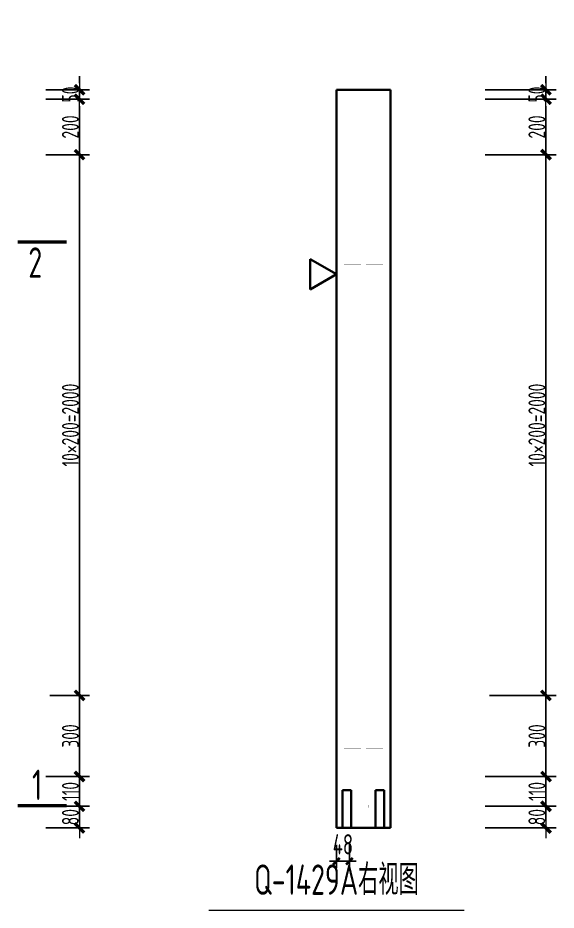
# Model space of a CAD drawing. Extents: x -85320 to 1679916, y -1321939 to 627.
# Drawn here: x 1060402 to 1068364, y -850012 to -836812 of the extents above; entities that cross this region are included whole.
import ezdxf
from ezdxf.enums import TextEntityAlignment as Align

# ---------------------------------------------------------------- set-up
doc = ezdxf.new("R2010")
doc.units = 0
doc.header["$LTSCALE"] = 1000
for name, color, linetype in [('图名', 85, 'Continuous'), ('手孔标注', 3, 'Continuous'), ('砼墙', 3, 'Continuous')]:
    doc.layers.add(name, color=color, linetype=linetype)
for name, color, linetype, lineweight in [('预制墙图名', 7, 'Continuous', 18), ('预制墙墙身水平筋', 130, 'Continuous', 18), ('预制墙墙身纵向受力筋', 1, 'Continuous', 18), ('预制墙详图标注', 3, 'Continuous', 18), ('预制墙详图轮廓', 3, 'Continuous', 35)]:
    doc.layers.add(name, color=color, linetype=linetype, lineweight=lineweight)
doc.styles.add('TSSD_Dimension', font='tssdeng.shx', dxfattribs={"width": 0.7, "bigfont": 'hztxt.shx'})
doc.styles.add('样式 1', font='yjkeng.shx', dxfattribs={"width": 0.7, "bigfont": 'yjkchn.shx'})
doc.styles.add('样式 2', font='yjkeng.shx', dxfattribs={"width": 0.7, "bigfont": 'yjkchn.shx'})
doc.dimstyles.new('标注', dxfattribs={"dimtxt": 300, "dimasz": 100, "dimexe": 100, "dimexo": 250, "dimgap": 100, "dimtad": 1, "dimdec": 0, "dimlfac": 0.25, "dimzin": 0, "dimdsep": 46, "dimtxsty": 'TSSD_Dimension', "dimblk": 'ARCHTICK', "dimcen": 0, "dimdle": 100, "dimclrt": 7, "dimadec": 0, "dimazin": 0, "dimtfac": 1, "dimtdec": 0, "dimtix": 1, "dimtmove": 2, "dimatfit": 3, "dimfxl": 1, "dimtolj": 1, "dimtzin": 0, "dimarcsym": 0})
doc.dimstyles.new('盈建科结构', dxfattribs={"dimscale": 100, "dimtxt": 2.5, "dimasz": 1, "dimexe": 1.5, "dimexo": 0.625, "dimgap": 0.1, "dimtad": 1, "dimdec": 0, "dimrnd": 1, "dimzin": 0, "dimdsep": 46, "dimtxsty": '样式 1', "dimblk": '_yjkbk', "dimblk1": 'ARCHTICK', "dimblk2": 'ARCHTICK', "dimcen": 0.09, "dimadec": 0, "dimazin": 0, "dimtfac": 1, "dimtdec": 4, "dimtix": 1, "dimtmove": 2, "dimatfit": 3, "dimfxl": 1, "dimtolj": 1, "dimtzin": 0, "dimarcsym": 0})

# ---------------------------------------------------------------- blocks, each defined once
blk = doc.blocks.new('_yjkbk')
blk.add_line((-1, 0), (1.5, 0))
blk.add_lwpolyline([(-0.7, -0.7, 0.5, 0.5, 0), (0.7, 0.7, 0.5, 0.5, 0)], format="xyseb")
blk = doc.blocks.new('*D310')
at = {"layer": 'Defpoints', "color": 0, "transparency": 16777216}
for p in [(1060814, -848476), (1061314, -848476), (1060814, -848796)]:
    blk.add_point(p, dxfattribs=at)
at = {"layer": '预制墙详图标注', "color": 0, "lineweight": -2, "transparency": 16777216}
for p, q in [((1060814, -848476), (1061464, -848476)), ((1061314, -848696), (1061314, -848576)), ((1060814, -848796), (1061464, -848796))]:
    blk.add_line(p, q, dxfattribs=at)
at = {"layer": '预制墙详图标注', "color": 0, "lineweight": -2, "transparency": 16777216, "xscale": 100, "yscale": 100, "zscale": 100}
for p, rotation in [((1061314, -848476), 90), ((1061314, -848796), 270)]:
    blk.add_blockref('_yjkbk', p, dxfattribs=dict(at, rotation=rotation))
at = {"layer": '预制墙详图标注', "color": 0, "transparency": 16777216, "insert": (1061304, -848636), "char_height": 250, "attachment_point": 8, "rotation": 90, "style": '样式 1'}
blk.add_mtext('\\A1;80', dxfattribs=at)
blk = doc.blocks.new('_ArchTick')
at = {"color": 0, "linetype": 'ByBlock', "const_width": 0.4}
blk.add_lwpolyline([(-0.5, -0.5), (0.5, 0.5)], dxfattribs=at)
blk = doc.blocks.new('*D311')
at = {"layer": 'Defpoints', "color": 0, "transparency": 16777216}
for p in [(1060814, -848036), (1061314, -848036), (1060814, -848476)]:
    blk.add_point(p, dxfattribs=at)
at = {"layer": '预制墙详图标注', "color": 0, "lineweight": -2, "transparency": 16777216}
for p, q in [((1060814, -848036), (1061464, -848036)), ((1061314, -848376), (1061314, -848136)), ((1060814, -848476), (1061464, -848476))]:
    blk.add_line(p, q, dxfattribs=at)
at = {"layer": '预制墙详图标注', "color": 0, "lineweight": -2, "transparency": 16777216, "xscale": 100, "yscale": 100, "zscale": 100}
for p, rotation in [((1061314, -848036), 90), ((1061314, -848476), 270)]:
    blk.add_blockref('_yjkbk', p, dxfattribs=dict(at, rotation=rotation))
at = {"layer": '预制墙详图标注', "color": 0, "transparency": 16777216, "insert": (1061304, -848256), "char_height": 250, "attachment_point": 8, "rotation": 90, "style": '样式 1'}
blk.add_mtext('\\A1;110', dxfattribs=at)
blk = doc.blocks.new('*D312')
at = {"layer": 'Defpoints', "color": 0, "transparency": 16777216}
for p in [(1060814, -846836), (1061314, -846836), (1060814, -848036)]:
    blk.add_point(p, dxfattribs=at)
at = {"layer": '预制墙详图标注', "color": 0, "lineweight": -2, "transparency": 16777216}
for p, q in [((1060877, -846836), (1061464, -846836)), ((1061314, -847936), (1061314, -846936)), ((1060877, -848036), (1061464, -848036))]:
    blk.add_line(p, q, dxfattribs=at)
at = {"layer": '预制墙详图标注', "color": 0, "lineweight": -2, "transparency": 16777216, "xscale": 100, "yscale": 100, "zscale": 100}
for p, rotation in [((1061314, -846836), 90), ((1061314, -848036), 270)]:
    blk.add_blockref('_yjkbk', p, dxfattribs=dict(at, rotation=rotation))
at = {"layer": '预制墙详图标注', "color": 0, "transparency": 16777216, "insert": (1061304, -847436), "char_height": 250, "attachment_point": 8, "rotation": 90, "style": '样式 1'}
blk.add_mtext('\\A1;300', dxfattribs=at)
blk = doc.blocks.new('*D339')
at = {"layer": 'Defpoints', "color": 0, "transparency": 16777216}
for p in [(1067314, -848476), (1068214, -848476), (1067314, -848796)]:
    blk.add_point(p, dxfattribs=at)
at = {"layer": '预制墙详图标注', "color": 0, "lineweight": -2, "transparency": 16777216}
for p, q in [((1067314, -848476), (1068364, -848476)), ((1068214, -848696), (1068214, -848576)), ((1067314, -848796), (1068364, -848796))]:
    blk.add_line(p, q, dxfattribs=at)
at = {"layer": '预制墙详图标注', "color": 0, "lineweight": -2, "transparency": 16777216, "xscale": 100, "yscale": 100, "zscale": 100}
for p, rotation in [((1068214, -848476), 90), ((1068214, -848796), 270)]:
    blk.add_blockref('_yjkbk', p, dxfattribs=dict(at, rotation=rotation))
at = {"layer": '预制墙详图标注', "color": 0, "transparency": 16777216, "insert": (1068204, -848636), "char_height": 250, "attachment_point": 8, "rotation": 90, "style": '样式 1'}
blk.add_mtext('\\A1;80', dxfattribs=at)
blk = doc.blocks.new('*D340')
at = {"layer": 'Defpoints', "color": 0, "transparency": 16777216}
for p in [(1067314, -848036), (1068214, -848036), (1067314, -848476)]:
    blk.add_point(p, dxfattribs=at)
at = {"layer": '预制墙详图标注', "color": 0, "lineweight": -2, "transparency": 16777216}
for p, q in [((1067314, -848036), (1068364, -848036)), ((1068214, -848376), (1068214, -848136)), ((1067314, -848476), (1068364, -848476))]:
    blk.add_line(p, q, dxfattribs=at)
at = {"layer": '预制墙详图标注', "color": 0, "lineweight": -2, "transparency": 16777216, "xscale": 100, "yscale": 100, "zscale": 100}
for p, rotation in [((1068214, -848036), 90), ((1068214, -848476), 270)]:
    blk.add_blockref('_yjkbk', p, dxfattribs=dict(at, rotation=rotation))
at = {"layer": '预制墙详图标注', "color": 0, "transparency": 16777216, "insert": (1068204, -848256), "char_height": 250, "attachment_point": 8, "rotation": 90, "style": '样式 1'}
blk.add_mtext('\\A1;110', dxfattribs=at)
blk = doc.blocks.new('*D341')
at = {"layer": 'Defpoints', "color": 0, "transparency": 16777216}
for p in [(1067314, -846836), (1068214, -846836), (1067314, -848036)]:
    blk.add_point(p, dxfattribs=at)
at = {"layer": '预制墙详图标注', "color": 0, "lineweight": -2, "transparency": 16777216}
for p, q in [((1067377, -846836), (1068364, -846836)), ((1068214, -847936), (1068214, -846936)), ((1067377, -848036), (1068364, -848036))]:
    blk.add_line(p, q, dxfattribs=at)
at = {"layer": '预制墙详图标注', "color": 0, "lineweight": -2, "transparency": 16777216, "xscale": 100, "yscale": 100, "zscale": 100}
for p, rotation in [((1068214, -846836), 90), ((1068214, -848036), 270)]:
    blk.add_blockref('_yjkbk', p, dxfattribs=dict(at, rotation=rotation))
at = {"layer": '预制墙详图标注', "color": 0, "transparency": 16777216, "insert": (1068204, -847436), "char_height": 250, "attachment_point": 8, "rotation": 90, "style": '样式 1'}
blk.add_mtext('\\A1;300', dxfattribs=at)
blk = doc.blocks.new('*D2069')
at = {"layer": 'Defpoints', "color": 0, "transparency": 16777216}
for p in [(1065114, -848796), (1065306, -848796), (1065306, -849288)]:
    blk.add_point(p, dxfattribs=at)
at = {"layer": '手孔标注', "color": 0, "lineweight": -2, "transparency": 16777216}
for p, q in [((1065114, -849046), (1065114, -849388)), ((1065306, -849046), (1065306, -849388)), ((1065114, -849288), (1065014, -849288)), ((1065114, -849288), (1065306, -849288)), ((1065306, -849288), (1065406, -849288))]:
    blk.add_line(p, q, dxfattribs=at)
at = {"layer": '手孔标注', "color": 0, "lineweight": -2, "transparency": 16777216, "xscale": 100, "yscale": 100, "zscale": 100}
blk.add_blockref('_ArchTick', (1065114, -849288), dxfattribs=at)
at = {"layer": '手孔标注', "color": 0, "lineweight": -2, "transparency": 16777216, "xscale": 100, "yscale": 100, "zscale": 100, "rotation": 180}
blk.add_blockref('_ArchTick', (1065306, -849288), dxfattribs=at)
at = {"layer": '手孔标注', "color": 7, "lineweight": 0, "transparency": 16777216, "insert": (1065210, -849038), "char_height": 300, "attachment_point": 5, "style": 'TSSD_Dimension'}
blk.add_mtext('\\A1;48', dxfattribs=at)
blk = doc.blocks.new('*D2450')
at = {"layer": 'Defpoints', "color": 0, "transparency": 16777216}
for p in [(1067314, -838836), (1068214, -838836), (1067314, -846836)]:
    blk.add_point(p, dxfattribs=at)
at = {"layer": '预制墙详图标注', "color": 0, "lineweight": -2, "transparency": 16777216}
for p, q in [((1067377, -838836), (1068364, -838836)), ((1068214, -846736), (1068214, -838936)), ((1067377, -846836), (1068364, -846836))]:
    blk.add_line(p, q, dxfattribs=at)
at = {"layer": '预制墙详图标注', "color": 0, "lineweight": -2, "transparency": 16777216, "xscale": 100, "yscale": 100, "zscale": 100}
for p, rotation in [((1068214, -838836), 90), ((1068214, -846836), 270)]:
    blk.add_blockref('_yjkbk', p, dxfattribs=dict(at, rotation=rotation))
at = {"layer": '预制墙详图标注', "color": 0, "transparency": 16777216, "insert": (1068204, -842836), "char_height": 250, "attachment_point": 8, "rotation": 90, "style": '样式 1'}
blk.add_mtext('\\A1;10×200=2000', dxfattribs=at)
blk = doc.blocks.new('*D2451')
at = {"layer": 'Defpoints', "color": 0, "transparency": 16777216}
for p in [(1067314, -838016), (1068214, -838016), (1067314, -838836)]:
    blk.add_point(p, dxfattribs=at)
at = {"layer": '预制墙详图标注', "color": 0, "lineweight": -2, "transparency": 16777216}
for p, q in [((1067314, -838016), (1068364, -838016)), ((1068214, -838736), (1068214, -838116)), ((1067314, -838836), (1068364, -838836))]:
    blk.add_line(p, q, dxfattribs=at)
at = {"layer": '预制墙详图标注', "color": 0, "lineweight": -2, "transparency": 16777216, "xscale": 100, "yscale": 100, "zscale": 100}
for p, rotation in [((1068214, -838016), 90), ((1068214, -838836), 270)]:
    blk.add_blockref('_yjkbk', p, dxfattribs=dict(at, rotation=rotation))
at = {"layer": '预制墙详图标注', "color": 0, "transparency": 16777216, "insert": (1068204, -838426), "char_height": 250, "attachment_point": 8, "rotation": 90, "style": '样式 1'}
blk.add_mtext('\\A1;200', dxfattribs=at)
blk = doc.blocks.new('*D2452')
at = {"layer": 'Defpoints', "color": 0, "transparency": 16777216}
for p in [(1067314, -837876), (1068214, -837876), (1067314, -838016)]:
    blk.add_point(p, dxfattribs=at)
at = {"layer": '预制墙详图标注', "color": 0, "lineweight": -2, "transparency": 16777216}
for p, q in [((1068214, -837776), (1068214, -837676)), ((1067314, -837876), (1068364, -837876)), ((1068214, -838016), (1068214, -837876)), ((1067314, -838016), (1068364, -838016)), ((1068214, -838116), (1068214, -838216))]:
    blk.add_line(p, q, dxfattribs=at)
at = {"layer": '预制墙详图标注', "color": 0, "lineweight": -2, "transparency": 16777216, "xscale": 100, "yscale": 100, "zscale": 100}
for p, rotation in [((1068214, -837876), 270), ((1068214, -838016), 90)]:
    blk.add_blockref('_yjkbk', p, dxfattribs=dict(at, rotation=rotation))
at = {"layer": '预制墙详图标注', "color": 0, "transparency": 16777216, "insert": (1068204, -837946), "char_height": 250, "attachment_point": 8, "rotation": 90, "style": '样式 1'}
blk.add_mtext('\\A1;50', dxfattribs=at)
blk = doc.blocks.new('*D2462')
at = {"layer": 'Defpoints', "color": 0, "transparency": 16777216}
for p in [(1060814, -838836), (1061314, -838836), (1060814, -846836)]:
    blk.add_point(p, dxfattribs=at)
at = {"layer": '预制墙详图标注', "color": 0, "lineweight": -2, "transparency": 16777216}
for p, q in [((1060877, -838836), (1061464, -838836)), ((1061314, -846736), (1061314, -838936)), ((1060877, -846836), (1061464, -846836))]:
    blk.add_line(p, q, dxfattribs=at)
at = {"layer": '预制墙详图标注', "color": 0, "lineweight": -2, "transparency": 16777216, "xscale": 100, "yscale": 100, "zscale": 100}
for p, rotation in [((1061314, -838836), 90), ((1061314, -846836), 270)]:
    blk.add_blockref('_yjkbk', p, dxfattribs=dict(at, rotation=rotation))
at = {"layer": '预制墙详图标注', "color": 0, "transparency": 16777216, "insert": (1061304, -842836), "char_height": 250, "attachment_point": 8, "rotation": 90, "style": '样式 1'}
blk.add_mtext('\\A1;10×200=2000', dxfattribs=at)
blk = doc.blocks.new('*D2463')
at = {"layer": 'Defpoints', "color": 0, "transparency": 16777216}
for p in [(1060814, -838016), (1061314, -838016), (1060814, -838836)]:
    blk.add_point(p, dxfattribs=at)
at = {"layer": '预制墙详图标注', "color": 0, "lineweight": -2, "transparency": 16777216}
for p, q in [((1060814, -838016), (1061464, -838016)), ((1061314, -838736), (1061314, -838116)), ((1060814, -838836), (1061464, -838836))]:
    blk.add_line(p, q, dxfattribs=at)
at = {"layer": '预制墙详图标注', "color": 0, "lineweight": -2, "transparency": 16777216, "xscale": 100, "yscale": 100, "zscale": 100}
for p, rotation in [((1061314, -838016), 90), ((1061314, -838836), 270)]:
    blk.add_blockref('_yjkbk', p, dxfattribs=dict(at, rotation=rotation))
at = {"layer": '预制墙详图标注', "color": 0, "transparency": 16777216, "insert": (1061304, -838426), "char_height": 250, "attachment_point": 8, "rotation": 90, "style": '样式 1'}
blk.add_mtext('\\A1;200', dxfattribs=at)
blk = doc.blocks.new('*D2464')
at = {"layer": 'Defpoints', "color": 0, "transparency": 16777216}
for p in [(1060814, -837876), (1061314, -837876), (1060814, -838016)]:
    blk.add_point(p, dxfattribs=at)
at = {"layer": '预制墙详图标注', "color": 0, "lineweight": -2, "transparency": 16777216}
for p, q in [((1061314, -837776), (1061314, -837676)), ((1060814, -837876), (1061464, -837876)), ((1061314, -838016), (1061314, -837876)), ((1060814, -838016), (1061464, -838016)), ((1061314, -838116), (1061314, -838216))]:
    blk.add_line(p, q, dxfattribs=at)
at = {"layer": '预制墙详图标注', "color": 0, "lineweight": -2, "transparency": 16777216, "xscale": 100, "yscale": 100, "zscale": 100}
for p, rotation in [((1061314, -837876), 270), ((1061314, -838016), 90)]:
    blk.add_blockref('_yjkbk', p, dxfattribs=dict(at, rotation=rotation))
at = {"layer": '预制墙详图标注', "color": 0, "transparency": 16777216, "insert": (1061304, -837946), "char_height": 250, "attachment_point": 8, "rotation": 90, "style": '样式 1'}
blk.add_mtext('\\A1;50', dxfattribs=at)

msp = doc.modelspace()

# ---------------------------------------------------------------- linework, layer by layer
at = {"layer": '图名', "lineweight": 50}
for p, q in [((1060401.871, -840125.848), (1061121.871, -840125.848)), ((1060401.871, -848463.848), (1061121.871, -848463.848))]:
    msp.add_line(p, q, dxfattribs=at)
at = {"layer": '砼墙', "lineweight": 35}
for p, q in [((1065206.371, -848795.848), (1065206.371, -848235.848)), ((1065206.371, -848235.848), (1065334.371, -848235.848)), ((1065206.371, -848795.848), (1065206.371, -848235.848)), ((1065206.371, -848235.848), (1065334.371, -848235.848)), ((1065206.371, -848795.848), (1065206.371, -848235.848)), ((1065206.371, -848235.848), (1065334.371, -848235.848)), ((1065334.371, -848795.848), (1065334.371, -848235.848)), ((1065334.371, -848795.848), (1065334.371, -848235.848)), ((1065334.371, -848795.848), (1065334.371, -848235.848)), ((1065694.371, -848795.848), (1065694.371, -848235.848)), ((1065694.371, -848235.848), (1065822.371, -848235.848)), ((1065694.371, -848795.848), (1065694.371, -848235.848)), ((1065694.371, -848235.848), (1065822.371, -848235.848)), ((1065694.371, -848795.848), (1065694.371, -848235.848)), ((1065694.371, -848235.848), (1065822.371, -848235.848)), ((1065694.371, -848795.848), (1065694.371, -848235.848)), ((1065694.371, -848235.848), (1065822.371, -848235.848)), ((1065822.371, -848795.848), (1065822.371, -848235.848)), ((1065822.371, -848795.848), (1065822.371, -848235.848)), ((1065822.371, -848795.848), (1065822.371, -848235.848)), ((1065822.371, -848795.848), (1065822.371, -848235.848))]:
    msp.add_line(p, q, dxfattribs=at)
at = {"layer": '预制墙图名', "lineweight": 18}
msp.add_line((1063226.292, -850012.332), (1067002.449, -850012.332), dxfattribs=at)
at = {"layer": '预制墙墙身水平筋', "lineweight": 18, "const_width": 0.18}
for points in [[(1065476.087, -838035.848), (1065226.371, -838035.848), (1065226.371, -837995.848), (1065476.087, -837995.848), (1065476.087, -838035.848), (1065226.371, -838035.848), (1065226.371, -837995.848), (1065476.087, -837995.848)], [(1065552.654, -837995.848), (1065802.371, -837995.848), (1065802.371, -838035.848), (1065552.654, -838035.848), (1065552.654, -837995.848), (1065802.371, -837995.848), (1065802.371, -838035.848), (1065552.654, -838035.848)], [(1065476.087, -838855.848), (1065226.371, -838855.848), (1065226.371, -838815.848), (1065476.087, -838815.848), (1065476.087, -838855.848), (1065226.371, -838855.848), (1065226.371, -838815.848), (1065476.087, -838815.848)], [(1065552.654, -838815.848), (1065802.371, -838815.848), (1065802.371, -838855.848), (1065552.654, -838855.848), (1065552.654, -838815.848), (1065802.371, -838815.848), (1065802.371, -838855.848), (1065552.654, -838855.848)], [(1065476.087, -839655.848), (1065226.371, -839655.848), (1065226.371, -839615.848), (1065476.087, -839615.848), (1065476.087, -839655.848), (1065226.371, -839655.848), (1065226.371, -839615.848), (1065476.087, -839615.848)], [(1065552.654, -839615.848), (1065802.371, -839615.848), (1065802.371, -839655.848), (1065552.654, -839655.848), (1065552.654, -839615.848), (1065802.371, -839615.848), (1065802.371, -839655.848), (1065552.654, -839655.848)], [(1065476.087, -840455.848), (1065226.371, -840455.848), (1065226.371, -840415.848), (1065476.087, -840415.848), (1065476.087, -840455.848), (1065226.371, -840455.848), (1065226.371, -840415.848), (1065476.087, -840415.848)], [(1065552.654, -840415.848), (1065802.371, -840415.848), (1065802.371, -840455.848), (1065552.654, -840455.848), (1065552.654, -840415.848), (1065802.371, -840415.848), (1065802.371, -840455.848), (1065552.654, -840455.848)], [(1065476.087, -841255.848), (1065226.371, -841255.848), (1065226.371, -841215.848), (1065476.087, -841215.848), (1065476.087, -841255.848), (1065226.371, -841255.848), (1065226.371, -841215.848), (1065476.087, -841215.848)], [(1065552.654, -841215.848), (1065802.371, -841215.848), (1065802.371, -841255.848), (1065552.654, -841255.848), (1065552.654, -841215.848), (1065802.371, -841215.848), (1065802.371, -841255.848), (1065552.654, -841255.848)], [(1065476.087, -842055.848), (1065226.371, -842055.848), (1065226.371, -842015.848), (1065476.087, -842015.848), (1065476.087, -842055.848), (1065226.371, -842055.848), (1065226.371, -842015.848), (1065476.087, -842015.848)], [(1065552.654, -842015.848), (1065802.371, -842015.848), (1065802.371, -842055.848), (1065552.654, -842055.848), (1065552.654, -842015.848), (1065802.371, -842015.848), (1065802.371, -842055.848), (1065552.654, -842055.848)], [(1065476.087, -842855.848), (1065226.371, -842855.848), (1065226.371, -842815.848), (1065476.087, -842815.848), (1065476.087, -842855.848), (1065226.371, -842855.848), (1065226.371, -842815.848), (1065476.087, -842815.848)], [(1065552.654, -842815.848), (1065802.371, -842815.848), (1065802.371, -842855.848), (1065552.654, -842855.848), (1065552.654, -842815.848), (1065802.371, -842815.848), (1065802.371, -842855.848), (1065552.654, -842855.848)], [(1065476.087, -843655.848), (1065226.371, -843655.848), (1065226.371, -843615.848), (1065476.087, -843615.848), (1065476.087, -843655.848), (1065226.371, -843655.848), (1065226.371, -843615.848), (1065476.087, -843615.848)], [(1065552.654, -843615.848), (1065802.371, -843615.848), (1065802.371, -843655.848), (1065552.654, -843655.848), (1065552.654, -843615.848), (1065802.371, -843615.848), (1065802.371, -843655.848), (1065552.654, -843655.848)], [(1065476.087, -844455.848), (1065226.371, -844455.848), (1065226.371, -844415.848), (1065476.087, -844415.848), (1065476.087, -844455.848), (1065226.371, -844455.848), (1065226.371, -844415.848), (1065476.087, -844415.848)], [(1065552.654, -844415.848), (1065802.371, -844415.848), (1065802.371, -844455.848), (1065552.654, -844455.848), (1065552.654, -844415.848), (1065802.371, -844415.848), (1065802.371, -844455.848), (1065552.654, -844455.848)], [(1065476.087, -845255.848), (1065226.371, -845255.848), (1065226.371, -845215.848), (1065476.087, -845215.848), (1065476.087, -845255.848), (1065226.371, -845255.848), (1065226.371, -845215.848), (1065476.087, -845215.848)], [(1065552.654, -845215.848), (1065802.371, -845215.848), (1065802.371, -845255.848), (1065552.654, -845255.848), (1065552.654, -845215.848), (1065802.371, -845215.848), (1065802.371, -845255.848), (1065552.654, -845255.848)], [(1065476.087, -846055.848), (1065226.371, -846055.848), (1065226.371, -846015.848), (1065476.087, -846015.848), (1065476.087, -846055.848), (1065226.371, -846055.848), (1065226.371, -846015.848), (1065476.087, -846015.848)], [(1065552.654, -846015.848), (1065802.371, -846015.848), (1065802.371, -846055.848), (1065552.654, -846055.848), (1065552.654, -846015.848), (1065802.371, -846015.848), (1065802.371, -846055.848), (1065552.654, -846055.848)], [(1065476.087, -846855.848), (1065226.371, -846855.848), (1065226.371, -846815.848), (1065476.087, -846815.848), (1065476.087, -846855.848), (1065226.371, -846855.848), (1065226.371, -846815.848), (1065476.087, -846815.848)], [(1065552.654, -846815.848), (1065802.371, -846815.848), (1065802.371, -846855.848), (1065552.654, -846855.848), (1065552.654, -846815.848), (1065802.371, -846815.848), (1065802.371, -846855.848), (1065552.654, -846855.848)], [(1065476.087, -847255.848), (1065226.371, -847255.848), (1065226.371, -847215.848), (1065476.087, -847215.848), (1065476.087, -847255.848), (1065226.371, -847255.848), (1065226.371, -847215.848), (1065476.087, -847215.848)], [(1065552.654, -847215.848), (1065802.371, -847215.848), (1065802.371, -847255.848), (1065552.654, -847255.848), (1065552.654, -847215.848), (1065802.371, -847215.848), (1065802.371, -847255.848), (1065552.654, -847255.848)], [(1065476.087, -847655.848), (1065226.371, -847655.848), (1065226.371, -847615.848), (1065476.087, -847615.848), (1065476.087, -847655.848), (1065226.371, -847655.848), (1065226.371, -847615.848), (1065476.087, -847615.848)], [(1065552.654, -847615.848), (1065802.371, -847615.848), (1065802.371, -847655.848), (1065552.654, -847655.848), (1065552.654, -847615.848), (1065802.371, -847615.848), (1065802.371, -847655.848), (1065552.654, -847655.848)], [(1065476.087, -848055.848), (1065226.371, -848055.848), (1065226.371, -848015.848), (1065476.087, -848015.848), (1065476.087, -848055.848), (1065226.371, -848055.848), (1065226.371, -848015.848), (1065476.087, -848015.848)], [(1065552.654, -848015.848), (1065802.371, -848015.848), (1065802.371, -848055.848), (1065552.654, -848055.848), (1065552.654, -848015.848), (1065802.371, -848015.848), (1065802.371, -848055.848), (1065552.654, -848055.848)], [(1065440.087, -848495.848), (1065190.371, -848495.848), (1065190.371, -848455.848), (1065440.087, -848455.848), (1065440.087, -848495.848), (1065190.371, -848495.848), (1065190.371, -848455.848), (1065440.087, -848455.848)], [(1065588.654, -848455.848), (1065838.371, -848455.848), (1065838.371, -848495.848), (1065588.654, -848495.848), (1065588.654, -848455.848), (1065838.371, -848455.848), (1065838.371, -848495.848), (1065588.654, -848495.848)]]:
    msp.add_lwpolyline(points, close=True, dxfattribs=at)
at = {"layer": '预制墙墙身纵向受力筋', "lineweight": 18, "const_width": 0.18}
for points in [[(1065238.371, -848311.848), (1065238.371, -836811.848), (1065302.371, -836811.848), (1065302.371, -848311.848)], [(1065726.371, -848311.848), (1065726.371, -836811.848), (1065790.371, -836811.848), (1065790.371, -848311.848)]]:
    msp.add_lwpolyline(points, close=True, dxfattribs=at)
at = {"layer": '预制墙详图标注', "lineweight": 35}
for p, q in [((1065114.371, -840605.848), (1064724.659, -840380.848)), ((1064724.659, -840380.848), (1064724.659, -840830.848)), ((1065114.371, -840605.848), (1064724.659, -840830.848))]:
    msp.add_line(p, q, dxfattribs=at)
at = {"layer": '预制墙详图轮廓', "lineweight": 35}
for p, q in [((1065114.371, -837875.848), (1065914.371, -837875.848)), ((1065114.371, -848795.848), (1065114.371, -837875.848)), ((1065914.371, -848795.848), (1065914.371, -837875.848)), ((1065114.371, -848795.848), (1065914.371, -848795.848))]:
    msp.add_line(p, q, dxfattribs=at)

# ---------------------------------------------------------------- texts
at = {"layer": '图名', "linetype": 'Continuous', "style": '样式 2', "width": 0.7}
for s, p in [('2', (1060761.871, -840656.848)), ('1', (1060761.871, -848382.848))]:
    msp.add_text(s, height=450, dxfattribs=at).set_placement(p, align=Align.RIGHT)
at = {"layer": '预制墙图名', "linetype": 'Continuous', "style": '样式 2', "width": 0.7}
msp.add_text('Q-1429A右视图', height=450, dxfattribs=at).set_placement((1065114.371, -849920.848), align=Align.BOTTOM_CENTER)

# ---------------------------------------------------------------- dimensions: what is measured, and where the dimension line sits
at = {"layer": '手孔标注', "color": 3, "lineweight": 0}
dim = msp.add_linear_dim(base=(1065306.371, -849288.262), p1=(1065114.371, -848795.848), p2=(1065306.371, -848795.848), dimstyle='标注', dxfattribs=at)
dim.commit()
dim.dimension.update_dxf_attribs({"geometry": '*D2069', "text_midpoint": (1065210.371, -849038.262)})
at = {"layer": '预制墙详图标注'}
for p1, p2, distance, text, override, picture, middle in [((1060814.371, -838015.848), (1060814.371, -837875.848), -500, '50', {"dimscale": 100, "dimtxt": 2.5, "dimasz": 1, "dimexe": 1.5, "dimexo": 0, "dimgap": 0.1, "dimtad": 1, "dimlfac": 0.25, "dimrnd": 5, "dimdle": 0, "dimfxlon": 0}, '*D2464', (1061179.371, -837945.848)), ((1067314.371, -838015.848), (1067314.371, -837875.848), -900, '50', {"dimscale": 100, "dimtxt": 2.5, "dimasz": 1, "dimexe": 1.5, "dimexo": 0, "dimgap": 0.1, "dimtad": 1, "dimlfac": 0.25, "dimrnd": 5, "dimdle": 0, "dimfxlon": 0}, '*D2452', (1068079.371, -837945.848)), ((1060814.371, -838835.848), (1060814.371, -838015.848), -500, '200', {"dimscale": 100, "dimtxt": 2.5, "dimasz": 1, "dimexe": 1.5, "dimexo": 0, "dimgap": 0.1, "dimtad": 1, "dimlfac": 0.25, "dimrnd": 5, "dimdle": 0, "dimfxlon": 0}, '*D2463', (1061179.371, -838425.848)), ((1067314.371, -838835.848), (1067314.371, -838015.848), -900, '200', {"dimscale": 100, "dimtxt": 2.5, "dimasz": 1, "dimexe": 1.5, "dimexo": 0, "dimgap": 0.1, "dimtad": 1, "dimlfac": 0.25, "dimrnd": 5, "dimdle": 0, "dimfxlon": 0}, '*D2451', (1068079.371, -838425.848)), ((1060814.371, -846835.848), (1060814.371, -838835.848), -500, '10×200=2000', {"dimscale": 100, "dimtxt": 2.5, "dimasz": 1, "dimexe": 1.5, "dimexo": 0.625, "dimgap": 0.1, "dimtad": 1, "dimlfac": 0.25, "dimrnd": 5, "dimdle": 0, "dimtix": 1, "dimfxlon": 0}, '*D2462', (1061179.371, -842835.848)), ((1067314.371, -846835.848), (1067314.371, -838835.848), -900, '10×200=2000', {"dimscale": 100, "dimtxt": 2.5, "dimasz": 1, "dimexe": 1.5, "dimexo": 0.625, "dimgap": 0.1, "dimtad": 1, "dimlfac": 0.25, "dimrnd": 5, "dimdle": 0, "dimtix": 1, "dimfxlon": 0}, '*D2450', (1068079.371, -842835.848)), ((1060814.371, -848035.848), (1060814.371, -846835.848), -500, '300', {"dimscale": 100, "dimtxt": 2.5, "dimasz": 1, "dimexe": 1.5, "dimexo": 0.625, "dimgap": 0.1, "dimtad": 1, "dimlfac": 0.25, "dimrnd": 5, "dimdle": 0, "dimtix": 1, "dimfxlon": 0}, '*D312', (1061179.371, -847435.848)), ((1067314.371, -848035.848), (1067314.371, -846835.848), -900, '300', {"dimscale": 100, "dimtxt": 2.5, "dimasz": 1, "dimexe": 1.5, "dimexo": 0.625, "dimgap": 0.1, "dimtad": 1, "dimlfac": 0.25, "dimrnd": 5, "dimdle": 0, "dimtix": 1, "dimfxlon": 0}, '*D341', (1068079.371, -847435.848))]:
    dim = msp.add_aligned_dim(p1=p1, p2=p2, distance=distance, text=text, dimstyle='盈建科结构', override=override, dxfattribs=at)
    dim.commit()
    dim.dimension.update_dxf_attribs({"geometry": picture, "text_midpoint": middle})
for p1, p2, distance, picture, middle in [((1060814.371, -848475.848), (1060814.371, -848035.848), -500, '*D311', (1061179.371, -848255.848)), ((1067314.371, -848475.848), (1067314.371, -848035.848), -900, '*D340', (1068079.371, -848255.848)), ((1060814.371, -848795.848), (1060814.371, -848475.848), -500, '*D310', (1061179.371, -848635.848)), ((1067314.371, -848795.848), (1067314.371, -848475.848), -900, '*D339', (1068079.371, -848635.848))]:
    dim = msp.add_aligned_dim(p1=p1, p2=p2, distance=distance, dimstyle='盈建科结构', override={"dimscale": 100, "dimtxt": 2.5, "dimasz": 1, "dimexe": 1.5, "dimexo": 0, "dimgap": 0.1, "dimtad": 1, "dimlfac": 0.25, "dimrnd": 5, "dimdle": 0, "dimfxlon": 0}, dxfattribs=at)
    dim.commit()
    dim.dimension.update_dxf_attribs({"geometry": picture, "text_midpoint": middle})

doc.saveas('drawing.dxf')
